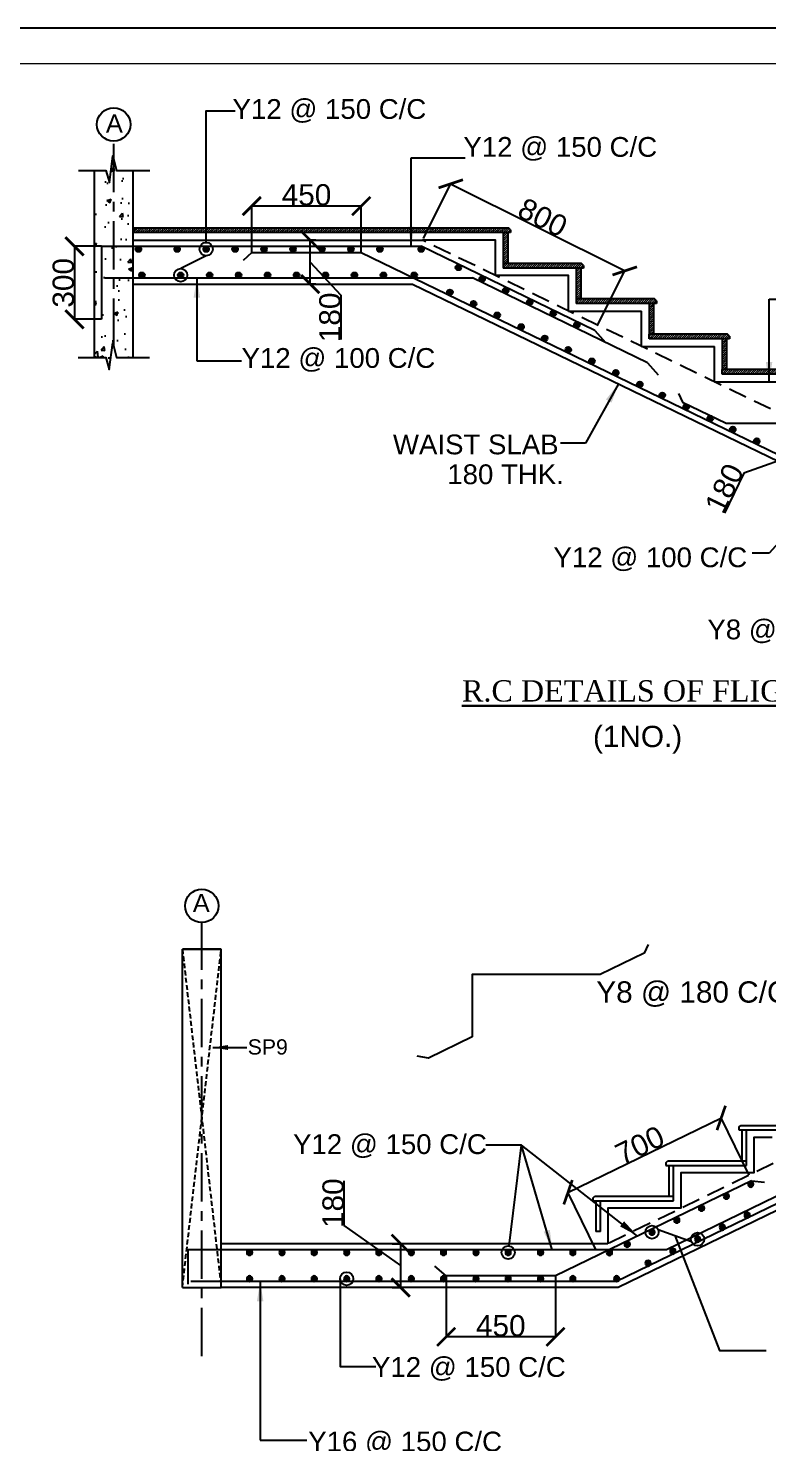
# Model space of a CAD drawing. Header units: inches. Extents: x 42351 to 118476, y -157843 to -108551.
# Drawn here: x 55286 to 67447, y -131799 to -108551 of the extents above; entities that cross this region are included whole.
import ezdxf
from ezdxf.enums import TextEntityAlignment as Align

# ---------------------------------------------------------------- set-up
doc = ezdxf.new("R2010")
doc.units = ezdxf.units.IN
doc.header["$MEASUREMENT"] = 0
for name, pattern in [('CENTER', [50.8, 31.75, -6.35, 6.35, -6.35]), ('Hidden', [3, 2, -1]), ('HIDDEN2', [4.7625, 3.175, -1.5875])]:
    doc.linetypes.add(name, pattern=pattern)
for name, color, linetype in [('1', 8, 'Continuous'), ('2', 5, 'Continuous'), ('4', 4, 'Continuous'), ('5', 2, 'Continuous'), ('AR-Elevation-3', 15, 'Continuous'), ('AR-WALL', 30, 'Continuous'), ('ARROW', 5, 'Continuous'), ('DIM', 251, 'Continuous'), ('GIRD CIR', 1, 'Continuous'), ('GIRD TEXT', 4, 'Continuous'), ('GRID', 8, 'CENTER'), ('SHEAR WALL', 6, 'Continuous'), ('SLAB TEXT', 1, 'Continuous')]:
    doc.layers.add(name, color=color, linetype=linetype)
for name, color, linetype, lineweight in [('HATCH', 252, 'Continuous', 9), ('JKEC COLHAT', 2, 'Continuous', 20), ('text', 4, 'Continuous', 30)]:
    doc.layers.add(name, color=color, linetype=linetype, lineweight=lineweight)
doc.styles.add('Arial', font='arial.ttf', dxfattribs={"height": 400})
doc.styles.add('T200', font='sanss___.ttf', dxfattribs={"height": 250})
doc.styles.add('T300', font='sanss___.ttf', dxfattribs={"height": 350})
doc.styles.add('T400', font='romantic.ttf')
doc.dimstyles.new('SCALE - 25', dxfattribs={"dimtxt": 325, "dimasz": 300, "dimexe": 4, "dimexo": 0, "dimgap": 1, "dimtad": 1, "dimdec": 0, "dimlfac": 0.25, "dimrnd": 5, "dimzin": 3, "dimdsep": 46, "dimtxsty": 'T300', "dimblk": 'ARCHTICK', "dimcen": 0.09, "dimdle": 4, "dimclrd": 5, "dimclre": 8, "dimclrt": 1, "dimadec": 0, "dimazin": 0, "dimtfac": 1, "dimtdec": 0, "dimtix": 1, "dimtofl": 0, "dimtmove": 2, "dimatfit": 3, "dimfxl": 0, "dimtolj": 1, "dimtzin": 0, "dimarcsym": 2})
doc.dimstyles.new('T 200', dxfattribs={"dimtxt": 250, "dimasz": 150, "dimexe": 1, "dimexo": 0, "dimgap": 50, "dimtad": 1, "dimdec": 0, "dimdsep": 46, "dimtxsty": 'T200', "dimblk": 'ARCHTICK', "dimcen": 2.5, "dimdle": 1, "dimclrd": 5, "dimclre": 253, "dimclrt": 1, "dimadec": 0, "dimazin": 0, "dimtfac": 1, "dimtdec": 0, "dimtmove": 2, "dimatfit": 3, "dimfxl": 0, "dimarcsym": 0})

# ---------------------------------------------------------------- blocks, each defined once
blk = doc.blocks.new('_ARCHTICK')
at = {"color": 0, "linetype": 'ByBlock', "const_width": 0.15}
blk.add_lwpolyline([(-0.5, -0.5), (0.5, 0.5)], dxfattribs=at)
blk = doc.blocks.new('*D78')
at = {"layer": 'Defpoints', "color": 0}
for p in [(61785, -112005), (65096, -112539), (64648, -113437)]:
    blk.add_point(p, dxfattribs=at)
at = {"layer": 'DIM', "color": 8, "lineweight": -2}
for p, q in [((61785, -112005), (62236, -111104)), ((64648, -113437), (65098, -112535))]:
    blk.add_line(p, q, dxfattribs=at)
at = {"layer": 'DIM', "color": 5, "lineweight": -2}
blk.add_line((62231, -111106), (65100, -112540), dxfattribs=at)
at = {"layer": 'DIM', "color": 5, "lineweight": -2, "xscale": 300, "yscale": 300, "zscale": 300}
for p, rotation in [((62234, -111107), 153.4349488229369), ((65096, -112539), 333.4349488229369)]:
    blk.add_blockref('_ARCHTICK', p, dxfattribs=dict(at, rotation=rotation))
at = {"layer": 'DIM', "color": 1, "insert": (63746, -111661), "char_height": 350, "attachment_point": 5, "rotation": 333.4349, "style": 'T300'}
blk.add_mtext('\\A1;800', dxfattribs=at)
blk = doc.blocks.new('R1')
at = {"layer": '5'}
h = blk.add_hatch(color=256, dxfattribs=at)
edge = h.paths.add_edge_path()
edge.add_arc((0, 0), 62.5, 0, 360)
at = {"layer": '5', "color": 6}
blk.add_circle((0, 0), 62.5, dxfattribs=at)
blk = doc.blocks.new('*D80')
at = {"layer": 'Defpoints', "color": 0}
for p in [(68088, -115097), (68242, -115172), (67774, -115745)]:
    blk.add_point(p, dxfattribs=at)
at = {"layer": 'DIM', "color": 5, "lineweight": -2}
for p, q in [((67926, -115824), (68244, -115169)), ((68085, -115496), (67056, -115863)), ((67056, -115863), (66737, -116520))]:
    blk.add_line(p, q, dxfattribs=at)
at = {"layer": 'DIM', "color": 8, "lineweight": -2}
for p, q in [((68088, -115097), (68246, -115174)), ((67774, -115745), (67932, -115822))]:
    blk.add_line(p, q, dxfattribs=at)
at = {"layer": 'DIM', "color": 5, "lineweight": -2, "xscale": 300, "yscale": 300, "zscale": 300}
for p, rotation in [((68242, -115172), 64.13362577975428), ((67928, -115820), 244.1336257797543)]:
    blk.add_blockref('_ARCHTICK', p, dxfattribs=dict(at, rotation=rotation))
at = {"layer": 'DIM', "color": 1, "insert": (66734, -116112), "char_height": 350, "attachment_point": 5, "rotation": 64.1336, "style": 'T300'}
blk.add_mtext('\\A1;180', dxfattribs=at)
blk = doc.blocks.new('*D81')
at = {"layer": 'Defpoints', "color": 0}
for p in [(56489, -112135, -7), (56046, -113335), (56489, -113335, -7)]:
    blk.add_point(p, dxfattribs=at)
at = {"layer": 'DIM', "color": 8, "lineweight": -2}
for p, q in [((56489, -112135), (56042, -112135)), ((56489, -113335), (56042, -113335))]:
    blk.add_line(p, q, dxfattribs=at)
at = {"layer": 'DIM', "color": 5, "lineweight": -2}
blk.add_line((56046, -112131), (56046, -113339), dxfattribs=at)
at = {"layer": 'DIM', "color": 5, "lineweight": -2, "xscale": 300, "yscale": 300, "zscale": 300}
for p, rotation in [((56046, -112135), 90), ((56046, -113335), 270)]:
    blk.add_blockref('_ARCHTICK', p, dxfattribs=dict(at, rotation=rotation))
at = {"layer": 'DIM', "color": 1, "insert": (55864, -112735), "char_height": 350, "attachment_point": 5, "rotation": 90, "style": 'T300'}
blk.add_mtext('\\A1;300', dxfattribs=at)
blk = doc.blocks.new('*D82')
at = {"layer": 'Defpoints', "color": 0}
for p in [(58962, -111473), (58962, -112235), (60762, -112235)]:
    blk.add_point(p, dxfattribs=at)
at = {"layer": 'DIM', "color": 5, "lineweight": -2}
blk.add_line((60766, -111473), (58958, -111473), dxfattribs=at)
at = {"layer": 'DIM', "color": 8, "lineweight": -2}
for p, q in [((58962, -112235), (58962, -111469)), ((60762, -112235), (60762, -111469))]:
    blk.add_line(p, q, dxfattribs=at)
at = {"layer": 'DIM', "color": 5, "lineweight": -2, "xscale": 300, "yscale": 300, "zscale": 300, "rotation": 180}
blk.add_blockref('_ARCHTICK', (58962, -111473), dxfattribs=at)
at = {"layer": 'DIM', "color": 5, "lineweight": -2, "xscale": 300, "yscale": 300, "zscale": 300}
blk.add_blockref('_ARCHTICK', (60762, -111473), dxfattribs=at)
at = {"layer": 'DIM', "color": 1, "insert": (59862, -111291), "char_height": 350, "attachment_point": 5, "style": 'T300'}
blk.add_mtext('\\A1;450', dxfattribs=at)
blk = doc.blocks.new('*D83')
at = {"layer": 'Defpoints', "color": 0}
for p in [(66682, -126461), (67139, -127404, -3), (64620, -128625, -3)]:
    blk.add_point(p, dxfattribs=at)
at = {"layer": 'DIM', "color": 5, "lineweight": -2}
blk.add_line((64159, -127684), (66686, -126459), dxfattribs=at)
at = {"layer": 'DIM', "color": 8, "lineweight": -2}
for p, q in [((67139, -127404), (66681, -126457)), ((64620, -128625), (64161, -127679))]:
    blk.add_line(p, q, dxfattribs=at)
at = {"layer": 'DIM', "color": 5, "lineweight": -2, "xscale": 300, "yscale": 300, "zscale": 300}
for p, rotation in [((66682, -126461), 25.86639058497617), ((64163, -127682), 205.8663905849762)]:
    blk.add_blockref('_ARCHTICK', p, dxfattribs=dict(at, rotation=rotation))
at = {"layer": 'DIM', "color": 1, "insert": (65343, -126909), "char_height": 350, "attachment_point": 5, "rotation": 25.8664, "style": 'T300'}
blk.add_mtext('\\A1;700', dxfattribs=at)
blk = doc.blocks.new('*D85')
at = {"layer": 'Defpoints', "color": 0}
for p in [(62158, -129057, -5), (63956, -129057, -8), (62158, -130059)]:
    blk.add_point(p, dxfattribs=at)
at = {"layer": 'DIM', "color": 8, "lineweight": -2}
for p, q in [((62158, -129057), (62158, -130063)), ((63956, -129057), (63956, -130063))]:
    blk.add_line(p, q, dxfattribs=at)
at = {"layer": 'DIM', "color": 5, "lineweight": -2}
blk.add_line((63960, -130059), (62154, -130059), dxfattribs=at)
at = {"layer": 'DIM', "color": 5, "lineweight": -2, "xscale": 300, "yscale": 300, "zscale": 300, "rotation": 180}
blk.add_blockref('_ARCHTICK', (62158, -130059), dxfattribs=at)
at = {"layer": 'DIM', "color": 5, "lineweight": -2, "xscale": 300, "yscale": 300, "zscale": 300}
blk.add_blockref('_ARCHTICK', (63956, -130059), dxfattribs=at)
at = {"layer": 'DIM', "color": 1, "insert": (63057, -129878), "char_height": 350, "attachment_point": 5, "style": 'T300'}
blk.add_mtext('\\A1;450', dxfattribs=at)
blk = doc.blocks.new('*D90')
at = {"layer": 'Defpoints', "color": 0}
for p in [(61272, -128528, -3), (61411, -128528), (61272, -129248, -3)]:
    blk.add_point(p, dxfattribs=at)
at = {"layer": 'DIM', "color": 5, "lineweight": -2}
for p, q in [((60482, -128228), (60482, -127497)), ((61411, -128888), (60482, -128228)), ((61411, -129252), (61411, -128524))]:
    blk.add_line(p, q, dxfattribs=at)
at = {"layer": 'DIM', "color": 8, "lineweight": -2}
for p, q in [((61272, -128528), (61415, -128528)), ((61272, -129248), (61415, -129248))]:
    blk.add_line(p, q, dxfattribs=at)
at = {"layer": 'DIM', "color": 5, "lineweight": -2, "xscale": 300, "yscale": 300, "zscale": 300}
for p, rotation in [((61411, -128528), 90), ((61411, -129248), 270)]:
    blk.add_blockref('_ARCHTICK', p, dxfattribs=dict(at, rotation=rotation))
at = {"layer": 'DIM', "color": 1, "insert": (60301, -127862), "char_height": 350, "attachment_point": 5, "rotation": 90, "style": 'T300'}
blk.add_mtext('\\A1;180', dxfattribs=at)
blk = doc.blocks.new('*D99')
at = {"layer": 'Defpoints', "color": 0}
for p in [(59924, -112035), (60013, -112035, 0), (60013, -112755, 0)]:
    blk.add_point(p, dxfattribs=at)
at = {"layer": 'DIM', "color": 8, "lineweight": -2}
for p, q in [((60013, -112035), (59920, -112035)), ((60013, -112755), (59920, -112755))]:
    blk.add_line(p, q, dxfattribs=at)
at = {"layer": 'DIM', "color": 5, "lineweight": -2}
for p, q in [((59924, -112759), (59924, -112031)), ((59924, -112395), (60429, -112938)), ((60429, -112938), (60429, -113669))]:
    blk.add_line(p, q, dxfattribs=at)
at = {"layer": 'DIM', "color": 5, "lineweight": -2, "xscale": 300, "yscale": 300, "zscale": 300}
for p, rotation in [((59924, -112035), 90), ((59924, -112755), 270)]:
    blk.add_blockref('_ARCHTICK', p, dxfattribs=dict(at, rotation=rotation))
at = {"layer": 'DIM', "color": 1, "insert": (60248, -113303), "char_height": 350, "attachment_point": 5, "rotation": 90, "style": 'T300'}
blk.add_mtext('\\A1;180', dxfattribs=at)

msp = doc.modelspace()

# ---------------------------------------------------------------- hatches: boundary and pattern name
at = {"layer": '1'}
h = msp.add_hatch(dxfattribs=at)
h.set_pattern_fill('AR-CONC', color=256, scale=100, style=0)
h.set_pattern_definition([(50, (-542158.8, 93945.3), (717.2602, -62.75213), [75, -825]), (355, (-542158.8, 93945.3), (-138.7513, 752.1921), [60, -660]), (100.4514, (-542099, 93940.1), (578.5094, 689.43954), [63.7402, -701.1421]), (46.1842, (-542158.8, 94145.3), (1067.241, -165.519), [112.5, -1237.5]), (96.6356, (-542069.8, 94131.5), (934.6627, 974.1179), [95.6103, -1051.713]), (351.1842, (-542158.8, 94145.3), (934.662, 974.1186), [90, -990]), (21, (-542058.8, 94095.3), (596.90705, -402.6189), [75, -825]), (326, (-542058.8, 94095.3), (243.3153, 725.15005), [60, -660]), (71.4514, (-542009.04, 94061.8), (840.2226, 322.5305), [63.7402, -701.1421]), (37.5, (-542158.79, 93945.33), (12.15986, 332.89385), [0, -652, 0, -670, 0, -662.5]), (7.5, (-542158.8, 93945.33), (263.06954, 394.41171), [0, -382, 0, -637, 0, -252.5]), (327.5, (-542381.79, 93945.33), (533.82244, -22.55487), [0, -250, 0, -780, 0, -1035]), (317.5, (-542481.8, 93945.33), (583.18617, 100.10498), [0, -325, 0, -518, 0, -735])])
h.paths.add_polyline_path([(56559, -110887.9), (56371.1, -110887.9), (56371.1, -113960.7), (56559, -113960.7), (56617.4, -114161.6), (56674.6, -113722.5), (56734.4, -113960.7), (57010.7, -113960.7), (57010.7, -110887.9), (56734.4, -110887.9), (56674.6, -110649.7), (56617.4, -111088.8)])
at = {"layer": 'HATCH'}
h = msp.add_hatch(dxfattribs=at)
h.set_pattern_fill('ANSI31', color=8, scale=200, style=0)
h.set_pattern_definition([(45, (62521.482, -111669.577), (-17.67767, 17.67767), [])])
h.paths.add_polyline_path([(57010.8, -111834.5), (57010.8, -111910.5), (61893.1, -111910.5), (61893.1, -111834.5)])
h = msp.add_hatch(dxfattribs=at)
h.set_pattern_fill('ANSI31', color=8, scale=200, style=0)
h.set_pattern_definition([(45, (62521.482, -111669.577), (-17.6777, 17.6777), [])])
h.paths.add_polyline_path([(61894.8, -111834.5), (61894.8, -111910.5), (63094.8, -111910.5), (63170.8, -111910.5), (63218.8, -111910.5), (63218.8, -111866.5), (63186.8, -111834.5), (62540.8, -111834.5), (61970.8, -111834.5)])
h.paths.add_polyline_path([(63094.8, -111910.5), (63094.8, -112416.4), (63170.8, -112416.4), (63170.8, -111910.5)])
h = msp.add_hatch(dxfattribs=at)
h.set_pattern_fill('ANSI31', color=8, scale=200, style=0)
h.set_pattern_definition([(45, (63721.482, -112251.395), (-17.6777, 17.6777), [])])
h.paths.add_polyline_path([(63094.8, -112416.4), (63094.8, -112492.4), (64294.8, -112492.4), (64370.8, -112492.4), (64418.8, -112492.4), (64418.8, -112448.4), (64386.8, -112416.4), (63740.8, -112416.4), (63170.8, -112416.4)])
h.paths.add_polyline_path([(64294.8, -112492.4), (64294.8, -112998.2), (64370.8, -112998.2), (64370.8, -112492.4)])
h = msp.add_hatch(dxfattribs=at)
h.set_pattern_fill('ANSI31', color=8, scale=200, style=0)
h.set_pattern_definition([(45, (64921.482, -112833.214), (-17.6777, 17.6777), [])])
h.paths.add_polyline_path([(64294.8, -112998.2), (64294.8, -113074.2), (65494.8, -113074.2), (65570.8, -113074.2), (65618.8, -113074.2), (65618.8, -113030.2), (65586.8, -112998.2), (64940.8, -112998.2), (64370.8, -112998.2)])
h.paths.add_polyline_path([(65494.8, -113074.2), (65494.8, -113580), (65570.8, -113580), (65570.8, -113074.2)])
h = msp.add_hatch(dxfattribs=at)
h.set_pattern_fill('ANSI31', color=8, scale=200, style=0)
h.set_pattern_definition([(45, (66121.482, -113415.032), (-17.6777, 17.6777), [])])
h.paths.add_polyline_path([(65494.8, -113580), (65494.8, -113656), (66694.8, -113656), (66770.8, -113656), (66818.8, -113656), (66818.8, -113612), (66786.8, -113580), (66140.8, -113580), (65570.8, -113580)])
h.paths.add_polyline_path([(66694.8, -113656), (66694.8, -114161.8), (66770.8, -114161.8), (66770.8, -113656)])
h = msp.add_hatch(dxfattribs=at)
h.set_pattern_fill('ANSI31', color=8, scale=200, style=0)
h.set_pattern_definition([(45, (67321.482, -113996.85), (-17.6777, 17.6777), [])])
h.paths.add_polyline_path([(66694.8, -114161.8), (66694.8, -114237.8), (67894.8, -114237.8), (67970.8, -114237.8), (68018.8, -114237.8), (68018.8, -114193.8), (67986.8, -114161.8), (67340.8, -114161.8), (66770.8, -114161.8)])
h.paths.add_polyline_path([(67894.8, -114237.8), (67894.8, -114743.6), (67970.8, -114743.6), (67970.8, -114237.8)])

# ---------------------------------------------------------------- linework, layer by layer
at = {"layer": '1', "linetype": 'HIDDEN2', "ltscale": 25}
for p, q in [((57819.9, -129248.2, 0.5), (58459.9, -123684.5, 0.5)), ((57819.9, -123684.5, 0.5), (58459.9, -129248.2, 0.5))]:
    msp.add_line(p, q, dxfattribs=at)
at = {"layer": '1'}
for points, elevation in [([(56110.7, -110887.9), (56562.4, -110887.9), (56620.8, -111088.8), (56678, -110649.7), (56737.8, -110887.9), (57283.8, -110887.9)], 0), ([(56107.2, -113960.7), (56559, -113960.7), (56617.4, -114161.6), (56674.6, -113722.5), (56734.4, -113960.7), (57280.3, -113960.7)], -8.3)]:
    msp.add_lwpolyline(points, dxfattribs=dict(at, elevation=elevation))
at = {"layer": '2'}
for points in [[(58211.3, -112071.7), (58211.3, -109910.9), (58686.6, -109910.9)], [(58211.3, -112289.9), (57792.5, -112499.6)]]:
    msp.add_lwpolyline(points, dxfattribs=at)
for points, elevation in [([(63192, -128564.4), (63397.8, -126906.8)], 2.8), ([(65644.3, -128296.8), (66191.5, -128492.5)], -2.7), ([(65917.9, -128394.6), (66656.3, -130284.8), (67423.8, -130284.8)], -2.7), ([(60413, -129103.2), (60413, -130547.7), (61001.7, -130547.7)], -0.6)]:
    msp.add_lwpolyline(points, dxfattribs=dict(at, elevation=elevation))
for centre in [(58211.3, -112180.8), (57792.5, -112608.7), (65543.4, -128338.3, -2.7), (66293.8, -128454.3, -3.4), (63178.6, -128672.7, -0.6), (60522, -129103.2, -0.6)]:
    msp.add_circle(centre, 109.1, dxfattribs=at)
at = {"layer": '4'}
for p, q in [((57010.8, -112034.5, 0), (61770.8, -112034.5)), ((57010.8, -112754.5, 0), (61605.5, -112754.5)), ((61605.5, -112754.5), (73170.8, -118362)), ((57819.9, -129248.2, 0.5), (57819.9, -123684.5, 0.5)), ((58459.9, -123684.5, 0.5), (57819.9, -123684.5, 0.5)), ((57819.9, -123684.5, 0.5), (58459.9, -123684.5, 0.5)), ((58459.9, -129248.2, 0.5), (58459.9, -123684.5, 0.5)), ((74585.2, -124593.6, -3.4), (64985.2, -129248.2, -3.4)), ((64819.9, -128528.2, -6.7), (58459.9, -128528.2, 0.5)), ((57819.9, -129248.2, 0.5), (58459.9, -129248.2, 0.5)), ((57979.9, -129248.2, 0.5), (58459.9, -129248.2, 0.5)), ((64985.2, -129248.2, -6.9), (58459.9, -129248.2, 0.5))]:
    msp.add_line(p, q, dxfattribs=at)
at = {"layer": '4', "linetype": 'Hidden', "ltscale": 150}
for p, q in [((73970.8, -117949.7), (61770.8, -112034.5)), ((74419.9, -123873.6, -3.4), (64819.9, -128528.2, -3.4))]:
    msp.add_line(p, q, dxfattribs=at)
at = {"layer": '5'}
for p, q in [((56488.6, -112134.5), (61747.9, -112134.5)), ((58962.2, -112234.5), (58818.7, -112368.5)), ((58962.2, -112234.5), (60762.2, -112234.5)), ((60762.2, -112234.5), (73770.8, -118541.8)), ((64605.7, -113520.2), (61747.9, -112134.5)), ((56545.6, -112654.5, 0), (62591.1, -112654.5)), ((65470.8, -114050.7), (62591.1, -112654.5)), ((75448.9, -124065, -3.4), (64962.5, -129149.3, -3.4)), ((67182.5, -127492.5, 0.6), (63955.7, -129057, -4.5)), ((68301.6, -127405, -3.4), (65782.1, -128626.6, -3.4)), ((65782.1, -128626.6, -4.7), (57908.7, -128626.6, 3.7)), ((64962.5, -129149.3, -6.9), (57961.9, -129149.3, 0.2)), ((63955.7, -129057, -8), (62157.9, -129057, -5.3))]:
    msp.add_line(p, q, dxfattribs=at)
at = {"layer": '5', "color": 2}
for p, q in [((56488.6, -112134.5, -6.9), (56488.6, -113334.5, -6.9)), ((64605.7, -113520.2), (64778.6, -113715.1)), ((65470.8, -114050.7), (65643.7, -114245.7)), ((57908.7, -128626.6, 18.3), (57908.7, -129194.9, 18.3))]:
    msp.add_line(p, q, dxfattribs=at)
at = {"layer": '5'}
for points in [[(65977.7, -114551.5), (66042.9, -114694.5), (66762.7, -115043.6), (68870.8, -115043.6), (68870.8, -116066.2), (69590.6, -116415.4), (69771.8, -116382.5)], [(65478.4, -123611.9), (65413.2, -123754.9), (64693.4, -124104), (62585.3, -124104), (62585.3, -125126.7), (61865.6, -125475.8), (61684.3, -125442.9)]]:
    msp.add_lwpolyline(points, dxfattribs=at)
at = {"layer": '5', "color": 2}
msp.add_lwpolyline([(67182.5, -127492.5), (67394.9, -127514.8)], dxfattribs=at)
at = {"layer": '5', "color": 2, "elevation": -3.4}
msp.add_lwpolyline([(62157.9, -129057), (61974.5, -128897.6)], dxfattribs=at)
at = {"layer": 'AR-Elevation-3', "color": 8}
for p, q in [((63186.8, -111834.5), (57010.8, -111834.5)), ((63218.8, -111910.5), (57010.8, -111910.5)), ((63094.8, -111910.5), (63094.8, -112492.4)), ((63170.8, -111910.5), (63170.8, -112416.4)), ((63218.8, -111866.5), (63186.8, -111834.5)), ((63218.8, -111866.5), (63218.8, -111910.5)), ((64386.8, -112416.4), (63094.8, -112416.4)), ((64418.8, -112492.4), (63094.8, -112492.4)), ((64294.8, -112492.4), (64294.8, -113074.2)), ((64370.8, -112492.4), (64370.8, -112998.2)), ((64418.8, -112448.4), (64386.8, -112416.4)), ((64418.8, -112448.4), (64418.8, -112492.4)), ((65586.8, -112998.2), (64294.8, -112998.2)), ((65618.8, -113074.2), (64294.8, -113074.2)), ((65494.8, -113074.2), (65494.8, -113580)), ((65570.8, -113074.2), (65570.8, -113580)), ((65618.8, -113030.2), (65586.8, -112998.2)), ((65618.8, -113030.2), (65618.8, -113074.2)), ((66786.8, -113580), (65494.8, -113580)), ((65494.8, -113656), (65494.8, -113580)), ((66818.8, -113656), (65494.8, -113656)), ((66694.8, -113656), (66694.8, -114161.8)), ((66770.8, -113656), (66770.8, -114161.8)), ((66818.8, -113612), (66786.8, -113580)), ((66818.8, -113612), (66818.8, -113656)), ((67986.8, -114161.8), (66694.8, -114161.8)), ((66694.8, -114237.8), (66694.8, -114161.8)), ((68018.8, -114237.8), (66694.8, -114237.8)), ((66971.9, -126614.7, -3.4), (67003.9, -126582.7, -3.4)), ((66971.9, -126614.7, -3.4), (66971.9, -126658.7, -3.4)), ((66971.9, -126658.7, -3.4), (68295.9, -126658.7, -3.4)), ((67003.9, -126582.7, -3.4), (68295.9, -126582.7, -3.4)), ((67019.9, -126658.7, -3.4), (67019.9, -127164.5, -3.4)), ((67095.9, -127164.5, -3.4), (67095.9, -126658.7, -3.4)), ((65771.9, -127196.5, -3.4), (65803.9, -127164.5, -3.4)), ((65771.9, -127196.5, -3.4), (65771.9, -127240.5, -3.4)), ((65771.9, -127240.5, -3.4), (67095.9, -127240.5, -3.4)), ((65803.9, -127164.5, -3.4), (67095.9, -127164.5, -3.4)), ((65819.9, -127240.5, -3.4), (65819.9, -127746.3, -3.4)), ((65895.9, -127746.3, -3.4), (65895.9, -127240.5, -3.4)), ((67095.9, -127240.5, -3.4), (67095.9, -127164.5, -3.4)), ((64571.9, -127778.3, -3.4), (64603.9, -127746.3, -3.4)), ((64571.9, -127778.3, -3.4), (64571.9, -127822.3, -3.4)), ((64571.9, -127822.3, -3.4), (65895.9, -127822.3, -3.4)), ((64603.9, -127746.3, -3.4), (65895.9, -127746.3, -3.4)), ((64619.9, -127822.3, -3.4), (64619.9, -128328.2, -3.4)), ((64695.9, -128328.2, -3.4), (64695.9, -127822.3, -3.4)), ((65895.9, -127822.3, -3.4), (65895.9, -127746.3, -3.4)), ((64695.9, -128328.2, -3.4), (64619.9, -128328.2, -3.4))]:
    msp.add_line(p, q, dxfattribs=at)
at = {"layer": 'AR-WALL', "color": 6}
for p, q in [((64170.8, -113198.2), (65370.8, -113198.2)), ((65370.8, -113780), (65370.8, -113198.2)), ((65370.8, -113780), (66570.8, -113780)), ((66570.8, -114361.8), (66570.8, -113780)), ((66570.8, -114361.8), (67770.8, -114361.8))]:
    msp.add_line(p, q, dxfattribs=at)
for points in [[(62970.8, -112616.4), (62970.8, -112034.5), (61770.8, -112034.5)], [(64170.8, -113198.2), (64170.8, -112616.4), (62970.8, -112616.4)]]:
    msp.add_lwpolyline(points, dxfattribs=at)
at = {"layer": 'AR-WALL', "color": 6, "elevation": -3.4}
for points in [[(67519.9, -126782.7), (67219.9, -126782.7), (67219.9, -127364.5), (66019.9, -127364.5), (66019.9, -127576.6)], [(66019.9, -127576.6), (66019.9, -127946.3), (65319.9, -127946.3)], [(65319.9, -127946.3), (64819.9, -127946.3), (64819.9, -128528.2)]]:
    msp.add_lwpolyline(points, dxfattribs=at)
at = {"layer": 'Defpoints', "ltscale": 0.2}
msp.add_lwpolyline([(42351.3, -157843.2), (113517.9, -157843.2), (113517.9, -108551.5), (42351.3, -108551.5)], close=True, dxfattribs=at)
at = {"layer": 'GIRD CIR'}
for centre in [(56690.5, -110132.3, -8.2), (58139.7, -122976.4, -4.6)]:
    msp.add_circle(centre, 274.3, dxfattribs=at)
at = {"layer": 'GRID', "ltscale": 25}
for p, q in [((56690.5, -113785.9, -8.2), (56690.5, -110406.5, -8.2)), ((58139.6, -130376, -11.6), (58139.6, -123250.7, -11.4))]:
    msp.add_line(p, q, dxfattribs=at)
at = {"layer": 'JKEC COLHAT', "ltscale": 0.2}
msp.add_lwpolyline([(42934.6, -157259.8), (112934.6, -157259.8), (112934.6, -109134.8), (42934.6, -109134.8)], close=True, dxfattribs=at)
at = {"layer": 'SHEAR WALL', "ltscale": 0.003, "elevation": 0}
for points in [[(56371.1, -110887.9), (56371.1, -113960.7)], [(57010.8, -113960.7), (57010.8, -110887.9)]]:
    msp.add_lwpolyline(points, dxfattribs=at)

# ---------------------------------------------------------------- block references
at = {"layer": '5', "color": 3}
for p, xscale, yscale, zscale, rotation in [((57097.8, -112180.6, 0), 0.7372799999144111, 0.7372799999144111, 0.7372799999144111, 359.0044604247437), ((57734.7, -112180.6), 0.7372799999144111, 0.7372799999144111, 0.7372799999144111, 359.0044604247437), ((58211.3, -112180.8), 0.7372799999144111, 0.7372799999144111, 0.7372799999144111, 359.0044604247437), ((58687.8, -112180.9), 0.7372799999144111, 0.7372799999144111, 0.7372799999144111, 359.0044604247437), ((59163.6, -112181.1), 0.7372799999144111, 0.7372799999144111, 0.7372799999144111, 359.0044604247437), ((59640.1, -112181.3), 0.7372799999144111, 0.7372799999144111, 0.7372799999144111, 359.0044604247437), ((60116.6, -112181.4), 0.7372799999144111, 0.7372799999144111, 0.7372799999144111, 359.0044604247437), ((60592.4, -112181.6), 0.7372799999144111, 0.7372799999144111, 0.7372799999144111, 359.0044604247437), ((61068.9, -112181.8), 0.7372799999144111, 0.7372799999144111, 0.7372799999144111, 359.0044604247437), ((61747, -112180.6), 0.7372799999144111, 0.7372799999144111, 0.7372799999144111, 359.0044604247437), ((62360, -112482.7), 0.7372799999144111, 0.7372799999144111, 0.7372799999144111, 359.0044604247437), ((57155.6, -112608.7, 0), 0.7372799999144111, 0.7372799999144111, 0.7372799999144111, 359.0044604247437), ((57792.5, -112608.7), 0.7372799999144111, 0.7372799999144111, 0.7372799999144111, 359.0044604247437), ((58269.1, -112608.8), 0.7372799999144111, 0.7372799999144111, 0.7372799999144111, 359.0044604247437), ((58745.6, -112609), 0.7372799999144111, 0.7372799999144111, 0.7372799999144111, 359.0044604247437), ((59221.3, -112609.2), 0.7372799999144111, 0.7372799999144111, 0.7372799999144111, 359.0044604247437), ((59697.9, -112609.3), 0.7372799999144111, 0.7372799999144111, 0.7372799999144111, 359.0044604247437), ((60174.4, -112609.5), 0.7372799999144111, 0.7372799999144111, 0.7372799999144111, 359.0044604247437), ((60650.2, -112609.6), 0.7372799999144111, 0.7372799999144111, 0.7372799999144111, 359.0044604247437), ((61126.7, -112609.8), 0.7372799999144111, 0.7372799999144111, 0.7372799999144111, 359.0044604247437), ((61634.6, -112608.9), 0.7372799999144111, 0.7372799999144111, 0.7372799999144111, 359.0044604247437), ((62750.8, -112672), 0.7372799999144111, 0.7372799999144111, 0.7372799999144111, 359.0044604247437), ((62219.5, -112890.2), 0.7372799999144111, 0.7372799999144111, 0.7372799999144111, 359.0044604247437), ((63138.5, -112860), 0.7372799999144111, 0.7372799999144111, 0.7372799999144111, 359.0044604247437), ((62610.3, -113079.5), 0.7372799999144111, 0.7372799999144111, 0.7372799999144111, 359.0044604247437), ((63532.2, -113050.9), 0.7372799999144111, 0.7372799999144111, 0.7372799999144111, 359.0044604247437), ((63920, -113238.9), 0.7372799999144111, 0.7372799999144111, 0.7372799999144111, 359.0044604247437), ((62998.1, -113267.5), 0.7372799999144111, 0.7372799999144111, 0.7372799999144111, 359.0044604247437), ((63391.7, -113458.4), 0.7372799999144111, 0.7372799999144111, 0.7372799999144111, 359.0044604247437), ((64307.7, -113426.9), 0.7372799999144111, 0.7372799999144111, 0.7372799999144111, 359.0044604247437), ((63779.5, -113646.4), 0.7372799999144111, 0.7372799999144111, 0.7372799999144111, 359.0044604247437), ((64167.3, -113834.4), 0.7372799999144111, 0.7372799999144111, 0.7372799999144111, 359.0044604247437), ((64555, -114022.4), 0.7372799999144111, 0.7372799999144111, 0.7372799999144111, 359.0044604247437), ((64948.7, -114213.3), 0.7372799999144111, 0.7372799999144111, 0.7372799999144111, 359.0044604247437), ((65342.3, -114404.2), 0.7372799999144111, 0.7372799999144111, 0.7372799999144111, 359.0044604247437), ((65713.5, -114583.8), 0.7372799999144111, 0.7372799999144111, 0.7372799999144111, 359.0044604247437), ((66107.1, -114774.7), 0.7372799999144111, 0.7372799999144111, 0.7372799999144111, 359.0044604247437), ((66500.8, -114965.5), 0.7372799999144111, 0.7372799999144111, 0.7372799999144111, 359.0044604247437), ((66871.9, -115145.2), 0.7372799999144111, 0.7372799999144111, 0.7372799999144111, 359.0044604247437), ((67265.6, -115336.1), 0.7372799999144111, 0.7372799999144111, 0.7372799999144111, 359.0044604247437), ((67166.5, -127551.2, -2.7), -0.7372799999578074, 0.7372799999138806, 0.7372799999141586, 0.9955395740666706), ((66766.4, -127745.2, -2.7), -0.7372799999578074, 0.7372799999138806, 0.7372799999141586, 0.9955395740666706), ((66358.7, -127942.9, -2.7), -0.7372799999578074, 0.7372799999138806, 0.7372799999141586, 0.9955395740666706), ((67109, -128058.9, -3.4), -0.7372799999578074, 0.7372799999138806, 0.7372799999141586, 0.9955395740666706), ((65543.4, -128338.3, -2.7), -0.7372799999578074, 0.7372799999138806, 0.7372799999141586, 0.9955395740666706), ((65951.1, -128140.6, -2.7), -0.7372799999578074, 0.7372799999138806, 0.7372799999141586, 0.9955395740666706), ((66701.4, -128256.6, -3.4), -0.7372799999578074, 0.7372799999138806, 0.7372799999141586, 0.9955395740666706), ((65135.8, -128536, -2.7), -0.7372799999578074, 0.7372799999138806, 0.7372799999141586, 0.9955395740666706), ((66293.8, -128454.3, -3.4), -0.7372799999578074, 0.7372799999138806, 0.7372799999141586, 0.9955395740666706), ((58925.4, -128672.7, -0.6), -0.7372799999578074, 0.7372799999138806, 0.7372799999141582, 0.9955395740666706), ((59458.5, -128672.7, -0.6), -0.7372799999578074, 0.7372799999138806, 0.7372799999141582, 0.9955395740666706), ((59988.9, -128672.7, -0.6), -0.7372799999578074, 0.7372799999138806, 0.7372799999141582, 0.9955395740666706), ((60522, -128672.7, -0.6), -0.7372799999578074, 0.7372799999138806, 0.7372799999141582, 0.9955395740666706), ((61052.4, -128672.7, -0.6), -0.7372799999578074, 0.7372799999138806, 0.7372799999141582, 0.9955395740666706), ((61584.7, -128672.7, -0.6), -0.7372799999578074, 0.7372799999138806, 0.7372799999141582, 0.9955395740666706), ((62115.1, -128672.7, -0.6), -0.7372799999578074, 0.7372799999138806, 0.7372799999141582, 0.9955395740666706), ((62648.2, -128672.7, -0.6), -0.7372799999578074, 0.7372799999138806, 0.7372799999141582, 0.9955395740666706), ((63178.6, -128672.7, -0.6), -0.7372799999578074, 0.7372799999138806, 0.7372799999141582, 0.9955395740666706), ((63710.9, -128672.7, -0.6), -0.7372799999578074, 0.7372799999138806, 0.7372799999141582, 0.9955395740666706), ((64241.3, -128672.7, -0.6), -0.7372799999578074, 0.7372799999138806, 0.7372799999141582, 0.9955395740666706), ((64843.4, -128673.1, -6.8), -0.7372799999578074, 0.7372799999138806, 0.7372799999141577, 0.9955395740666706), ((65886.1, -128652, -3.4), -0.7372799999578074, 0.7372799999138806, 0.7372799999141586, 0.9955395740666706), ((65478.5, -128849.7, -3.4), -0.7372799999578074, 0.7372799999138806, 0.7372799999141586, 0.9955395740666706), ((58925.4, -129103.2, -0.6), -0.7372799999578074, 0.7372799999138806, 0.7372799999141582, 0.9955395740666706), ((59458.5, -129103.2, -0.6), -0.7372799999578074, 0.7372799999138806, 0.7372799999141582, 0.9955395740666706), ((59988.9, -129103.2, -0.6), -0.7372799999578074, 0.7372799999138806, 0.7372799999141582, 0.9955395740666706), ((60522, -129103.2, -0.6), -0.7372799999578074, 0.7372799999138806, 0.7372799999141582, 0.9955395740666706), ((61052.4, -129103.2, -0.6), -0.7372799999578074, 0.7372799999138806, 0.7372799999141582, 0.9955395740666706), ((61584.7, -129103.2, -0.6), -0.7372799999578074, 0.7372799999138806, 0.7372799999141582, 0.9955395740666706), ((62115.1, -129103.2, -0.6), -0.7372799999578074, 0.7372799999138806, 0.7372799999141582, 0.9955395740666706), ((62648.2, -129103.2, -0.6), -0.7372799999578074, 0.7372799999138806, 0.7372799999141582, 0.9955395740666706), ((63178.6, -129103.2, -0.6), -0.7372799999578074, 0.7372799999138806, 0.7372799999141582, 0.9955395740666706), ((63710.9, -129103.2, -0.6), -0.7372799999578074, 0.7372799999138806, 0.7372799999141582, 0.9955395740666706), ((64241.3, -129103.2, -0.6), -0.7372799999578074, 0.7372799999138806, 0.7372799999141582, 0.9955395740666706), ((64961.7, -129103.2, -6.9), -0.7372799999578074, 0.7372799999138806, 0.7372799999141577, 0.9955395740666706)]:
    msp.add_blockref('R1', p, dxfattribs=dict(at, xscale=xscale, yscale=yscale, zscale=zscale, rotation=rotation))

# ---------------------------------------------------------------- texts
at = {"layer": 'GIRD TEXT', "ltscale": 7, "style": 'T300'}
for p in [(56562.3, -110267.5), (57991.3, -123078.5)]:
    msp.add_text('A', height=300, dxfattribs=at).set_placement(p)
at = {"layer": 'SLAB TEXT', "color": 3, "style": 'T300'}
for s, p in [('Y12 @ 150 C/C', (59640.8, -127053.8)), ('Y12 @ 150 C/C', (60938.7, -130716.7)), ('Y16 @ 150 C/C', (59890.3, -131941.8))]:
    msp.add_text(s, height=325, dxfattribs=at).set_placement(p)
at = {"layer": 'text', "color": 3, "style": 'T300'}
for s, height, p in [('Y12 @ 150 C/C', 325, (58645.6, -110040.6)), ('Y12 @ 150 C/C', 325, (62442.1, -110663.8)), ('Y12 @ 100 C/C', 325, (58793, -114132.7)), ('WAIST SLAB', 325, (61283.2, -115553.7)), ('Y12 @ 100 C/C', 325, (63922.7, -117409)), ('Y8 @ 180 C/C', 325, (66454.4, -118593.8)), ('Y8 @ 180 C/C(TYP.)', 350, (64627.9, -124565.6))]:
    msp.add_text(s, height=height, dxfattribs=at).set_placement(p)
at = {"layer": 'text', "color": 6}
for s, height, style, p in [('180 THK.', 325, 'T300', (62177.3, -116044)), ('(1NO.)', 350, 'Arial', (64573.2, -120365.7))]:
    msp.add_text(s, height=height, dxfattribs=dict(at, style=style)).set_placement(p)
at = {"layer": 'text', "color": 4, "style": 'T400'}
msp.add_text('%%UR.C DETAILS OF FLIGHT-1', height=350, dxfattribs=at).set_placement((62418.2, -119616.6))
at = {"layer": 'text', "style": 'T300'}
msp.add_text('SP9', height=250, rotation=0.00006, dxfattribs=at).set_placement((59554.7, -125418.5), align=Align.RIGHT)

# ---------------------------------------------------------------- dimensions: what is measured, and where the dimension line sits
at = {"layer": 'DIM'}
dim = msp.add_linear_dim(base=(58962.2, -111472.6), p1=(60762.2, -112234.5), p2=(58962.2, -112234.5), dimstyle='SCALE - 25', dxfattribs=at)
dim.commit()
dim.dimension.update_dxf_attribs({"geometry": '*D82', "text_midpoint": (59862.2, -111291.3)})
dim = msp.add_aligned_dim(p1=(61785.3, -112005.5), p2=(64647.5, -113436.5), distance=1003.9, dimstyle='SCALE - 25', dxfattribs=at)
dim.commit()
dim.dimension.update_dxf_attribs({"geometry": '*D78', "text_midpoint": (63746.5, -111660.9)})
dim = msp.add_linear_dim(base=(56045.8, -113334.5), p1=(56488.6, -112134.5, -6.9), p2=(56488.6, -113334.5, -6.9), angle=90, dimstyle='SCALE - 25', dxfattribs=at)
dim.commit()
dim.dimension.update_dxf_attribs({"geometry": '*D81', "text_midpoint": (55864.3, -112734.5)})
for base, p1, p2, angle, picture, middle, dimtype in [((59923.8, -112034.5), (60012.7, -112754.5, 0), (60012.7, -112034.5, 0), 90, '*D99', (60429.4, -112939.2), 160), ((68242.3, -115172.3), (67773.6, -115745.2), (68087.8, -115097.3), 64.13363, '*D80', (67055.6, -115863.9), 161)]:
    dim = msp.add_linear_dim(base=base, p1=p1, p2=p2, angle=angle, dimstyle='SCALE - 25', override={"dimtmove": 1}, dxfattribs=at)
    dim.commit()
    dim.dimension.update_dxf_attribs({"geometry": picture, "text_midpoint": middle, "dimtype": dimtype})
at = {"layer": 'DIM', "color": 2}
dim = msp.add_aligned_dim(p1=(64619.9, -128625.1, -3.4), p2=(67139.4, -127403.6, -3.4), distance=1047.6, dimstyle='SCALE - 25', dxfattribs=at)
dim.commit()
dim.dimension.update_dxf_attribs({"geometry": '*D83', "text_midpoint": (65343.5, -126908.5)})
dim = msp.add_linear_dim(base=(61410.6, -128528.2), p1=(61272.3, -129248.2, -2.7), p2=(61272.3, -128528.2, -2.7), angle=90, dimstyle='SCALE - 25', override={"dimtmove": 1}, dxfattribs=at)
dim.commit()
dim.dimension.update_dxf_attribs({"geometry": '*D90', "text_midpoint": (60482, -128226.5), "dimtype": 160})
dim = msp.add_linear_dim(base=(62157.9, -130058.9), p1=(63955.7, -129057, -8), p2=(62157.9, -129057, -5.3), dimstyle='SCALE - 25', dxfattribs=at)
dim.commit()
dim.dimension.update_dxf_attribs({"geometry": '*D85', "text_midpoint": (63056.8, -129877.6)})

# ---------------------------------------------------------------- leaders
at = {"layer": 'ARROW', "color": 2}
for points, override in [([(61582.3, -112134.5), (61582.3, -110678.5), (62473.5, -110678.5)], {"dimasz": 325, "dimtad": 0}), ([(58058.9, -112654.5), (58058.9, -114016.7), (58793, -114016.7)], {"dimasz": 325, "dimtad": 0}), ([(67468.8, -114361.8), (67468.8, -113003.4), (68338.1, -113003.4)], {"dimasz": 325, "dimtad": 0}), ([(64990.4, -114395.7), (64448.7, -115367.9), (64040.8, -115367.9)], {"dimasz": 325, "dimgap": 1, "dimtad": 0}), ([(68526.8, -115999.2), (67472.6, -117176.2), (67189.9, -117176.2)], {"dimasz": 325, "dimgap": 1, "dimtad": 0}), ([(63904.3, -128626.6, -2.7), (63397.8, -126906.8, -2.7), (62809.3, -126906.8, -2.7)], {"dimasz": 325, "dimtad": 0}), ([(65306.9, -128401.9, -3.2), (63397.8, -126906.8, -3.2)], {"dimasz": 325, "dimtad": 0}), ([(59099.8, -129149.3, 2.4), (59099.8, -131754.1, 2.4), (59864.5, -131754.1, 2.4)], {"dimasz": 325, "dimtad": 0})]:
    msp.add_leader(points, dimstyle='SCALE - 25', override=override, dxfattribs=at)
at = {"layer": 'ARROW'}
msp.add_leader([(58322.4, -125303.2), (58878, -125303.2)], dimstyle='T 200', override={"dimasz": 250, "dimtad": 0, "dimrnd": 5, "dimfxl": 5000, "dimarcsym": 2}, dxfattribs=at)

doc.saveas('drawing.dxf')
